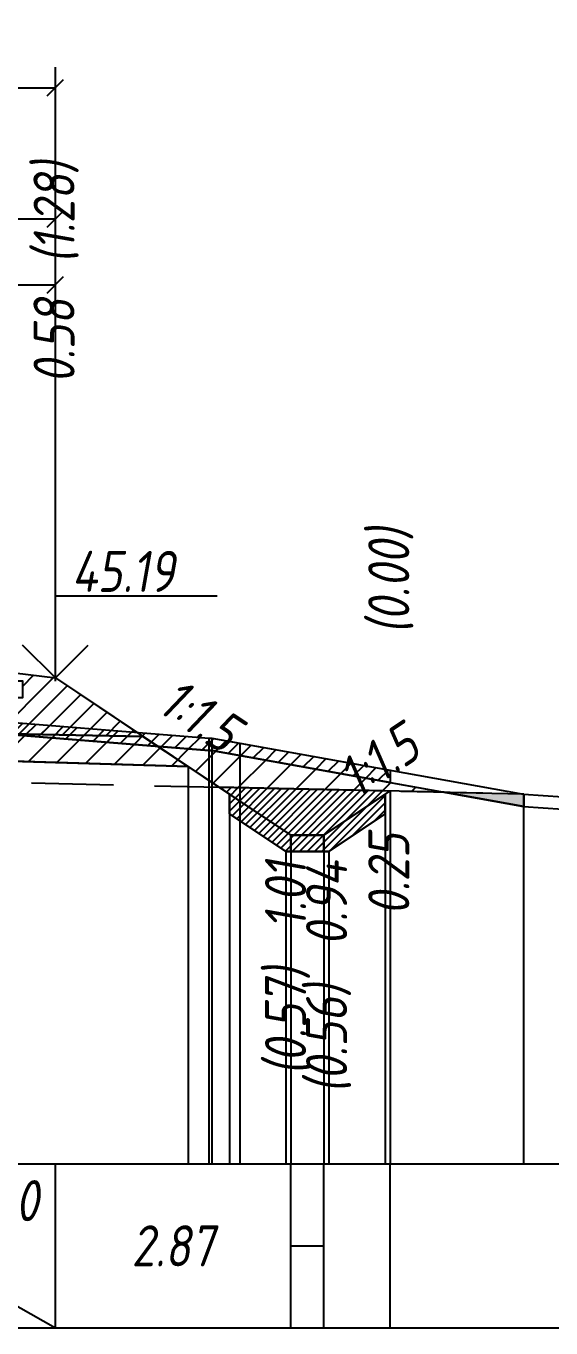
# Model space of a CAD drawing. Extents: x -717 to 1451, y -133302 to 233.
# Drawn here: x 238.3 to 270.2, y -114174 to -114094.7 of the extents above; entities that cross this region are included whole.
import ezdxf
from ezdxf.enums import TextEntityAlignment as Align

# ---------------------------------------------------------------- set-up
doc = ezdxf.new("R2010")
doc.units = 0
doc.linetypes.add('штриховая', pattern=[0.75, 0.5, -0.25])
for name, color, linetype in [('Интерполированный поперечник', 2, 'Continuous'), ('Код_514', 1, 'Continuous'), ('Контур_0', 7, 'Continuous'), ('Контур_2660', 7, 'Continuous'), ('Контур_2665', 7, 'Continuous'), ('Контур_508', 7, 'Continuous'), ('Контур_512', 7, 'Continuous'), ('Контур_513', 7, 'Continuous'), ('Красный поперечник', 1, 'Continuous'), ('Объём_2650', 7, 'Continuous'), ('Объём_2660', 7, 'Continuous'), ('Объём_2661', 7, 'Continuous'), ('Объём_2663', 7, 'Continuous'), ('Объём_2664', 7, 'Continuous'), ('Объём_2665', 7, 'Continuous'), ('Объём_2666', 7, 'Continuous'), ('Откосы', 7, 'Continuous'), ('Отметки покрытия', 7, 'Continuous'), ('Рабочие отметки', 7, 'Continuous'), ('Рабочие отметки доп.', 7, 'Continuous'), ('Таблица', 7, 'Continuous'), ('Уклоны проезжей части', 7, 'Continuous'), ('Черный поперечник', 3, 'Continuous')]:
    doc.layers.add(name, color=color, linetype=linetype)
for name, color, linetype, true_color in [('Контур_2540', 2, 'Continuous', 0xffff00), ('Контур_2562', 3, 'Continuous', 0x00ff00), ('Контур_2570', 7, 'Continuous', 0x80ff00), ('Контур_2583', 3, 'Continuous', 0x00ff00), ('Контур_2584', 3, 'Continuous', 0x00ff00), ('Контур_2736', 4, 'Continuous', 0x00ffff), ('Контур_2737', 4, 'Continuous', 0x00ffff), ('Контур_2738', 4, 'Continuous', 0x00ffff), ('Контур_2739', 4, 'Continuous', 0x00ffff), ('Контур_2741', 4, 'Continuous', 0x00ffff), ('Контур_2742', 4, 'Continuous', 0x00ffff), ('Контур_2743', 4, 'Continuous', 0x00ffff), ('Контур_2744', 7, 'Continuous', 0xa4ffff), ('Контур_2745', 7, 'Continuous', 0xa4ffff), ('Контур_2747', 4, 'Continuous', 0x00ffff), ('Контур_2748', 4, 'Continuous', 0x00ffff), ('Контур_2749', 4, 'Continuous', 0x00ffff), ('Контур_2750', 4, 'Continuous', 0x00ffff), ('Контур_2751', 4, 'Continuous', 0x00ffff), ('Контур_2752', 4, 'Continuous', 0x00ffff), ('Контур_402', 7, 'Continuous', 0xff6464), ('Контур_703', 4, 'Continuous', 0x00ffff), ('Контур_705', 4, 'Continuous', 0x00ffff), ('Контур_707', 4, 'Continuous', 0x00ffff), ('Контур_720', 131, 'Continuous', 0xaaffff), ('Объём_2540', 2, 'Continuous', 0xffff00), ('Объём_2562', 3, 'Continuous', 0x00ff00), ('Объём_2563', 7, 'Continuous', 0xff8000), ('Объём_2570', 7, 'Continuous', 0x80ff00), ('Объём_2583', 3, 'Continuous', 0x00ff00), ('Объём_2584', 3, 'Continuous', 0x00ff00), ('Объём_2593', 3, 'Continuous', 0x00ff00), ('Объём_2597', 3, 'Continuous', 0x00ff00), ('Объём_2600', 7, 'Continuous', 0x808000), ('Объём_2620', 2, 'Continuous', 0xffff00), ('Объём_2746', 2, 'Continuous', 0xffff00)]:
    doc.layers.add(name, color=color, linetype=linetype, true_color=true_color)
doc.styles.get("Standard").update_dxf_attribs({"font": 'txt', "height": 2.5})
doc.styles.add('М', font='romand.shx', dxfattribs={"width": 0.8, "oblique": 10, "height": 2.5})
doc.dimstyles.new('ISO-25', dxfattribs={"dimtxt": 2.5, "dimasz": 2.5, "dimexe": 1.25, "dimexo": 0.625, "dimtad": 1, "dimtxsty": 'Standard', "dimcen": 2.5, "dimadec": 0, "dimazin": 0, "dimtfac": 1, "dimtmove": 0, "dimatfit": 3, "dimfxl": 1, "dimarcsym": 0})

# ---------------------------------------------------------------- blocks, each defined once
blk = doc.blocks.new('_Oblique')
at = {"color": 0, "linetype": 'ByBlock', "lineweight": -2}
blk.add_line((-0.5, -0.5), (0.5, 0.5), dxfattribs=at)
blk = doc.blocks.new('*D3663')
at = {"color": 0, "lineweight": -2, "transparency": 16777216}
for p, q in [((222.549, -114133.921), (222.549, -114109.248)), ((240.049, -114133.871), (240.049, -114109.248)), ((222.549, -114110.498), (240.049, -114110.498))]:
    blk.add_line(p, q, dxfattribs=at)
at = {"layer": 'Defpoints', "color": 0, "transparency": 16777216}
for p in [(240.049, -114110.498), (222.549, -114134.546), (240.049, -114134.496)]:
    blk.add_point(p, dxfattribs=at)
at = {"color": 0, "lineweight": -2, "transparency": 16777216, "rotation": 180}
blk.add_blockref('_Oblique', (222.549, -114110.498), dxfattribs=at)
at = {"color": 0, "lineweight": -2, "transparency": 16777216}
blk.add_blockref('_Oblique', (240.049, -114110.498), dxfattribs=at)
at = {"color": 0, "transparency": 16777216, "insert": (231.299, -114108.385), "char_height": 2.5, "width": 9.58333, "attachment_point": 5, "style": 'М'}
blk.add_mtext('3,50', dxfattribs=at)
blk = doc.blocks.new('*D3668')
at = {"color": 0, "lineweight": -2, "transparency": 16777216}
for p, q in [((208.399, -114133.638), (208.399, -114105.248)), ((240.049, -114134.621), (240.049, -114105.248)), ((240.049, -114106.498), (208.399, -114106.498))]:
    blk.add_line(p, q, dxfattribs=at)
at = {"layer": 'Defpoints', "color": 0, "transparency": 16777216}
for p in [(208.399, -114106.498), (208.399, -114134.263), (240.049, -114135.246)]:
    blk.add_point(p, dxfattribs=at)
at = {"color": 0, "lineweight": -2, "transparency": 16777216, "rotation": 180}
blk.add_blockref('_Oblique', (208.399, -114106.498), dxfattribs=at)
at = {"color": 0, "lineweight": -2, "transparency": 16777216}
blk.add_blockref('_Oblique', (240.049, -114106.498), dxfattribs=at)
at = {"color": 0, "transparency": 16777216, "insert": (231.523, -114104.385), "char_height": 2.5, "width": 10, "attachment_point": 5, "style": 'М'}
blk.add_mtext('6,33', dxfattribs=at)
blk = doc.blocks.new('*D3670')
at = {"color": 0, "lineweight": -2, "transparency": 16777216}
for p, q in [((122.399, -114133.968), (122.399, -114097.248)), ((240.049, -114134.621), (240.049, -114097.248)), ((122.399, -114098.498), (240.049, -114098.498))]:
    blk.add_line(p, q, dxfattribs=at)
at = {"layer": 'Defpoints', "color": 0, "transparency": 16777216}
for p in [(240.049, -114098.498), (122.399, -114134.593), (240.049, -114135.246)]:
    blk.add_point(p, dxfattribs=at)
at = {"color": 0, "lineweight": -2, "transparency": 16777216, "rotation": 180}
blk.add_blockref('_Oblique', (122.399, -114098.498), dxfattribs=at)
at = {"color": 0, "lineweight": -2, "transparency": 16777216}
blk.add_blockref('_Oblique', (240.049, -114098.498), dxfattribs=at)
at = {"color": 0, "transparency": 16777216, "insert": (181.224, -114096.385), "char_height": 2.5, "width": 12.5, "attachment_point": 5, "style": 'М'}
blk.add_mtext('23,53', dxfattribs=at)

msp = doc.modelspace()

# ---------------------------------------------------------------- hatches: boundary and pattern name
at = {"layer": 'Объём_2563'}
h = msp.add_hatch(dxfattribs=at)
h.set_pattern_fill('ANSI31', color=256, scale=0.3)
h.paths.add_polyline_path([(122.399, -114134.53), (126.899, -114134.35), (126.899, -114135.053), (129.399, -114135.053), (129.399, -114136.4), (127.899, -114136.43), (126.981, -114137.349), (117.899, -114137.53)])
h.paths.add_polyline_path([(224.968, -114137.582), (224.049, -114136.663), (222.549, -114136.633), (222.55, -114136.483), (223.948, -114136.485), (223.949, -114135.485), (223.449, -114135.484), (223.449, -114134.67), (226.271, -114134.797), (226.271, -114135.418), (227.671, -114135.418), (227.671, -114134.878), (236.666, -114135.057), (236.666, -114135.624), (238.066, -114135.624), (238.066, -114134.624), (237.566, -114134.624), (237.566, -114134.124), (240.049, -114134.433), (245.385, -114137.99)])
at = {"layer": 'Объём_2570'}
h = msp.add_hatch(dxfattribs=at)
h.set_pattern_fill('ANSI31', color=256, scale=0.2)
h.paths.add_polyline_path([(129.829, -114138.029), (129.329, -114137.279), (129.224, -114137.459), (128.907, -114137.789), (127.168, -114137.927), (107.256, -114138.975), (105, -114138.82), (105, -114138.07), (107.256, -114138.225), (127.168, -114137.177), (128.907, -114137.039), (129.224, -114136.709), (129.329, -114136.529), (129.829, -114137.279)])
h.paths.add_polyline_path([(222.549, -114137.521), (236.806, -114137.861), (237.307, -114137.113), (249.395, -114138.089), (249.582, -114138.091), (260.438, -114140.038), (260.438, -114140.788), (249.582, -114138.841), (249.395, -114138.839), (237.307, -114137.863), (236.806, -114138.611), (222.549, -114138.273)])
at = {"layer": 'Объём_2600'}
h = msp.add_hatch(dxfattribs=at)
h.set_pattern_fill('ANSI31', color=6, scale=0.4)
h.paths.add_polyline_path([(129.829, -114138.029), (129.829, -114138.695), (115.508, -114139.125), (106.582, -114139.125), (106.254, -114138.906), (107.256, -114138.975), (127.168, -114137.927), (128.907, -114137.789), (129.224, -114137.459), (129.329, -114137.279)])
h.paths.add_polyline_path([(250.015, -114141.077), (248.137, -114139.825), (222.549, -114139.057), (222.549, -114138.271), (236.806, -114138.611), (237.307, -114137.863), (249.395, -114138.839), (249.582, -114138.841), (263.736, -114141.381)])
h = msp.add_hatch(dxfattribs=at)
h.set_pattern_fill('HONEY', color=5, scale=0.3)
h.paths.add_polyline_path([(105, -114138.82), (105, -114138.07), (106.254, -114138.906)])
h.paths.add_polyline_path([(268.595, -114141.488), (268.595, -114142.251), (263.736, -114141.381)])
at = {"layer": 'Объём_2620'}
h = msp.add_hatch(dxfattribs=at)
h.set_pattern_fill('ANSI31', color=2, scale=0.1)
h.paths.add_polyline_path([(115.508, -114139.125), (112.045, -114141.433), (110.045, -114141.433), (106.582, -114139.125)])
h.paths.add_polyline_path([(260.438, -114141.308), (260.149, -114141.5), (260.149, -114142.702), (256.702, -114145), (254.097, -114145), (250.649, -114142.702), (250.649, -114141.5), (250.015, -114141.077)])

# ---------------------------------------------------------------- linework, layer by layer
at = {"layer": 'Интерполированный поперечник', "linetype": 'штриховая', "ltscale": 10, "flags": 128}
msp.add_lwpolyline([(111.124, -114138.001), (268.595, -114141.488)], dxfattribs=at)
at = {"layer": 'Код_514'}
for p, q in [((222.549, -114164), (240.049, -114174)), ((240.049, -114174), (240.049, -114164)), ((254.399, -114174), (254.399, -114164)), ((256.399, -114174), (256.399, -114164)), ((260.438, -114174), (260.438, -114164)), ((254.399, -114169), (256.399, -114169))]:
    msp.add_line(p, q, dxfattribs=at)
at = {"layer": 'Контур_0', "flags": 128}
for points in [[(240.049, -114134.433), (250.015, -114141.077), (250.015, -114141.077), (250.015, -114141.077), (250.015, -114141.077), (250.015, -114141.077), (250.015, -114141.077), (250.015, -114141.077), (250.015, -114141.077), (250.015, -114141.077), (250.015, -114141.077), (250.015, -114141.077), (250.015, -114141.077), (250.015, -114141.077), (250.015, -114141.077), (254.399, -114144)], [(240.049, -114134.433), (250.015, -114141.077), (250.015, -114141.077), (250.015, -114141.077), (250.015, -114141.077), (250.015, -114141.077), (250.015, -114141.077), (250.015, -114141.077), (250.015, -114141.077), (250.015, -114141.077), (250.015, -114141.077), (250.015, -114141.077), (250.015, -114141.077), (250.015, -114141.077), (250.015, -114141.077), (254.399, -114144), (256.399, -114144), (260.438, -114141.308), (260.438, -114141.308), (260.438, -114141.308), (260.438, -114141.308), (260.438, -114141.308), (260.438, -114141.308), (260.438, -114141.308), (260.438, -114141.308), (260.438, -114141.308), (260.438, -114141.308), (260.438, -114141.308), (260.438, -114141.308), (260.438, -114141.308)]]:
    msp.add_lwpolyline(points, dxfattribs=at)
at = {"layer": 'Контур_0', "color": 250, "flags": 128}
msp.add_lwpolyline([(222.549, -114136.633), (224.049, -114136.663), (224.968, -114137.582), (245.385, -114137.99)], dxfattribs=at)
at = {"layer": 'Контур_2540', "flags": 128}
msp.add_lwpolyline([(222.549, -114137.533), (245.385, -114137.99), (248.137, -114139.825), (222.549, -114139.057), (222.549, -114137.533), (222.549, -114137.533)], dxfattribs=at)
at = {"layer": 'Контур_2562', "flags": 128}
msp.add_lwpolyline([(240.049, -114134.433), (240.049, -114134.433), (240.049, -114134.433), (240.049, -114134.433), (240.049, -114134.433)], dxfattribs=at)
at = {"layer": 'Контур_2570', "flags": 128}
msp.add_lwpolyline([(222.549, -114138.271), (231.679, -114138.487), (236.806, -114138.611), (237.307, -114137.863), (249.395, -114138.839), (249.582, -114138.841), (251.287, -114139.143), (268.567, -114142.249), (268.567, -114142.249), (276.944, -114142.829), (285.438, -114142.69)], dxfattribs=at)
at = {"layer": 'Контур_2583', "flags": 128}
for points in [[(254.399, -114144), (250.649, -114141.5), (250.649, -114142.702), (254.097, -114145), (254.399, -114145), (254.399, -114144)], [(260.149, -114142.702), (260.149, -114141.5), (256.399, -114144), (256.399, -114145), (256.702, -114145), (260.149, -114142.702)]]:
    msp.add_lwpolyline(points, dxfattribs=at)
at = {"layer": 'Контур_2584', "flags": 128}
msp.add_lwpolyline([(254.399, -114144), (254.399, -114145), (256.399, -114145), (256.399, -114144), (254.399, -114144)], dxfattribs=at)
at = {"layer": 'Контур_2660', "flags": 128}
msp.add_lwpolyline([(222.549, -114139.057), (248.137, -114139.825)], dxfattribs=at)
at = {"layer": 'Контур_2665', "flags": 128}
msp.add_lwpolyline([(240.049, -114134.433), (240.049, -114134.433)], dxfattribs=at)
at = {"layer": 'Контур_2736', "flags": 128}
for points in [[(240.049, -114134.433), (250.015, -114141.077)], [(250.015, -114141.077), (254.399, -114144)]]:
    msp.add_lwpolyline(points, dxfattribs=at)
at = {"layer": 'Контур_2737', "flags": 128}
msp.add_lwpolyline([(250.015, -114141.077), (250.015, -114141.077)], dxfattribs=at)
at = {"layer": 'Контур_2738', "flags": 128}
msp.add_lwpolyline([(250.015, -114141.077), (250.015, -114141.077)], dxfattribs=at)
at = {"layer": 'Контур_2739', "flags": 128}
msp.add_lwpolyline([(250.015, -114141.077), (250.015, -114141.077)], dxfattribs=at)
at = {"layer": 'Контур_2741', "flags": 128}
msp.add_lwpolyline([(260.438, -114141.308), (260.438, -114141.308)], dxfattribs=at)
at = {"layer": 'Контур_2742', "flags": 128}
msp.add_lwpolyline([(260.438, -114141.308), (260.438, -114141.308)], dxfattribs=at)
at = {"layer": 'Контур_2743', "flags": 128}
msp.add_lwpolyline([(260.438, -114141.308), (260.438, -114141.308)], dxfattribs=at)
at = {"layer": 'Контур_2744', "flags": 128}
msp.add_lwpolyline([(260.438, -114141.308), (260.438, -114141.308)], dxfattribs=at)
msp.add_lwpolyline([(260.438, -114141.308), (260.438, -114141.308)], dxfattribs=at)
msp.add_lwpolyline([(260.438, -114141.308), (260.438, -114141.308)], dxfattribs=at)
msp.add_lwpolyline([(260.438, -114141.308), (260.438, -114141.308)], dxfattribs=at)
msp.add_lwpolyline([(260.438, -114141.308), (260.438, -114141.308)], dxfattribs=at)
msp.add_lwpolyline([(260.438, -114141.308), (260.438, -114141.308)], dxfattribs=at)
at = {"layer": 'Контур_2745', "flags": 128}
msp.add_lwpolyline([(250.015, -114141.077), (250.015, -114141.077)], dxfattribs=at)
msp.add_lwpolyline([(250.015, -114141.077), (250.015, -114141.077)], dxfattribs=at)
msp.add_lwpolyline([(250.015, -114141.077), (250.015, -114141.077)], dxfattribs=at)
msp.add_lwpolyline([(250.015, -114141.077), (250.015, -114141.077)], dxfattribs=at)
msp.add_lwpolyline([(250.015, -114141.077), (250.015, -114141.077)], dxfattribs=at)
msp.add_lwpolyline([(250.015, -114141.077), (250.015, -114141.077)], dxfattribs=at)
at = {"layer": 'Контур_2747', "flags": 128}
msp.add_lwpolyline([(250.015, -114141.077), (250.015, -114141.077)], dxfattribs=at)
at = {"layer": 'Контур_2748', "flags": 128}
msp.add_lwpolyline([(250.015, -114141.077), (250.015, -114141.077)], dxfattribs=at)
at = {"layer": 'Контур_2749', "flags": 128}
msp.add_lwpolyline([(250.015, -114141.077), (250.015, -114141.077)], dxfattribs=at)
at = {"layer": 'Контур_2750', "flags": 128}
msp.add_lwpolyline([(260.438, -114141.308), (260.438, -114141.308)], dxfattribs=at)
at = {"layer": 'Контур_2751', "flags": 128}
msp.add_lwpolyline([(260.438, -114141.308), (260.438, -114141.308)], dxfattribs=at)
at = {"layer": 'Контур_2752', "flags": 128}
msp.add_lwpolyline([(260.438, -114141.308), (260.438, -114141.308)], dxfattribs=at)
at = {"layer": 'Контур_402', "flags": 128}
msp.add_lwpolyline([(115.508, -114139.125), (129.829, -114138.695), (129.829, -114137.279), (150.113, -114136.718), (170.149, -114136.396), (173.002, -114136.35), (222.549, -114137.521), (222.549, -114139.057), (248.137, -114139.825)], dxfattribs=at)
at = {"layer": 'Контур_508', "flags": 128}
msp.add_lwpolyline([(105, -114138.07), (110.045, -114141.433), (112.045, -114141.433), (115.508, -114139.125), (129.829, -114138.695), (129.829, -114137.279), (150.113, -114136.718), (170.149, -114136.396), (173.002, -114136.35), (222.549, -114137.521), (222.549, -114139.057), (248.137, -114139.825), (250.649, -114141.5), (250.649, -114142.702), (254.097, -114145), (254.399, -114145), (256.399, -114145), (256.702, -114145), (260.149, -114142.702), (260.149, -114141.5), (260.438, -114141.308)], dxfattribs=at)
at = {"layer": 'Контур_512', "flags": 128}
msp.add_lwpolyline([(222.549, -114139.057), (248.137, -114139.825), (250.649, -114141.5), (250.649, -114142.702), (254.097, -114145), (254.399, -114145), (256.399, -114145), (256.702, -114145), (260.149, -114142.702), (260.149, -114141.5), (260.438, -114141.308)], dxfattribs=at)
at = {"layer": 'Контур_513', "flags": 128}
msp.add_lwpolyline([(105, -114138.07), (110.045, -114141.433), (112.045, -114141.433), (115.508, -114139.125), (129.829, -114138.695), (129.829, -114137.279), (150.113, -114136.718), (170.149, -114136.396), (173.002, -114136.35), (222.549, -114137.521), (222.549, -114139.057), (248.137, -114139.825), (250.649, -114141.5), (250.649, -114142.702), (254.097, -114145), (254.399, -114145), (256.399, -114145), (256.702, -114145), (260.149, -114142.702), (260.149, -114141.5), (260.438, -114141.308)], dxfattribs=at)
at = {"layer": 'Контур_703', "flags": 128}
msp.add_lwpolyline([(240.049, -114134.433), (250.015, -114141.077)], dxfattribs=at)
at = {"layer": 'Контур_705', "flags": 128}
msp.add_lwpolyline([(250.015, -114141.077), (250.015, -114141.077)], dxfattribs=at)
at = {"layer": 'Контур_707', "flags": 128}
msp.add_lwpolyline([(256.399, -114144), (260.438, -114141.308)], dxfattribs=at)
at = {"layer": 'Контур_720', "flags": 128}
msp.add_lwpolyline([(254.399, -114144), (256.399, -114144)], dxfattribs=at)
at = {"layer": 'Красный поперечник'}
for p, q in [((240.049, -114134.433), (254.399, -114144)), ((248.137, -114139.825), (248.137, -114164)), ((250.649, -114141.5), (250.649, -114164)), ((256.399, -114144), (260.438, -114141.308)), ((260.149, -114141.5), (260.149, -114164)), ((260.438, -114141.308), (260.438, -114164)), ((250.649, -114142.702), (250.649, -114164)), ((260.149, -114142.702), (260.149, -114164)), ((254.399, -114144), (256.399, -114144)), ((254.097, -114145), (254.097, -114164)), ((254.399, -114145), (254.399, -114164)), ((256.399, -114145), (256.399, -114164)), ((256.702, -114145), (256.702, -114164))]:
    msp.add_line(p, q, dxfattribs=at)
at = {"layer": 'Объём_2540', "flags": 128}
msp.add_lwpolyline([(222.549, -114137.533), (245.385, -114137.99), (248.137, -114139.825), (222.549, -114139.057), (222.549, -114137.533), (222.549, -114137.533)], dxfattribs=at)
msp.add_lwpolyline([(222.549, -114137.533), (245.385, -114137.99), (248.137, -114139.825), (222.549, -114139.057), (222.549, -114137.533), (222.549, -114137.533)], dxfattribs=at)
at = {"layer": 'Объём_2562', "flags": 128}
msp.add_lwpolyline([(240.049, -114134.433), (240.049, -114134.433), (240.049, -114134.433), (240.049, -114134.433), (240.049, -114134.433)], dxfattribs=at)
msp.add_lwpolyline([(240.049, -114134.433), (240.049, -114134.433), (240.049, -114134.433), (240.049, -114134.433), (240.049, -114134.433)], dxfattribs=at)
at = {"layer": 'Объём_2563', "color": 250, "flags": 128}
msp.add_lwpolyline([(224.968, -114137.582), (224.049, -114136.663), (222.549, -114136.633), (222.55, -114136.483), (223.948, -114136.485), (223.949, -114135.485), (223.449, -114135.484), (223.449, -114134.67), (226.271, -114134.797), (226.271, -114135.418), (227.671, -114135.418), (227.671, -114134.878), (236.666, -114135.057), (236.666, -114135.624), (238.066, -114135.624), (238.066, -114134.624), (237.566, -114134.624), (237.566, -114134.124), (240.049, -114134.433), (245.385, -114137.99), (224.968, -114137.582), (224.968, -114137.582)], dxfattribs=at)
at = {"layer": 'Объём_2570', "flags": 128}
msp.add_lwpolyline([(222.549, -114137.521), (236.806, -114137.861), (237.307, -114137.113), (249.395, -114138.089), (249.582, -114138.091), (260.438, -114140.038), (260.438, -114140.788), (260.438, -114140.788), (260.438, -114140.788), (249.582, -114138.841), (249.395, -114138.839), (237.307, -114137.863), (236.806, -114138.611), (222.549, -114138.273), (222.549, -114137.521)], dxfattribs=at)
at = {"layer": 'Объём_2583', "flags": 128}
for points in [[(254.399, -114144), (250.649, -114141.5), (250.649, -114142.702), (254.097, -114145), (254.399, -114145), (254.399, -114144)], [(254.399, -114144), (250.649, -114141.5), (250.649, -114142.702), (254.097, -114145), (254.399, -114145), (254.399, -114144)], [(260.149, -114142.702), (260.149, -114141.5), (256.399, -114144), (256.399, -114145), (256.702, -114145), (260.149, -114142.702)], [(260.149, -114142.702), (260.149, -114141.5), (256.399, -114144), (256.399, -114145), (256.702, -114145), (260.149, -114142.702)]]:
    msp.add_lwpolyline(points, dxfattribs=at)
at = {"layer": 'Объём_2584', "flags": 128}
msp.add_lwpolyline([(254.399, -114144), (254.399, -114145), (256.399, -114145), (256.399, -114144), (254.399, -114144)], dxfattribs=at)
msp.add_lwpolyline([(254.399, -114144), (254.399, -114145), (256.399, -114145), (256.399, -114144), (254.399, -114144)], dxfattribs=at)
at = {"layer": 'Объём_2593', "flags": 128}
for points in [[(250.649, -114141.5), (254.399, -114144)], [(250.649, -114141.5), (254.399, -114144)], [(256.399, -114144), (260.149, -114141.5)], [(256.399, -114144), (260.149, -114141.5)]]:
    msp.add_lwpolyline(points, dxfattribs=at)
at = {"layer": 'Объём_2597', "flags": 128}
msp.add_lwpolyline([(254.399, -114144), (256.399, -114144)], dxfattribs=at)
msp.add_lwpolyline([(254.399, -114144), (256.399, -114144)], dxfattribs=at)
at = {"layer": 'Объём_2600', "flags": 128}
msp.add_lwpolyline([(268.595, -114141.488), (268.595, -114142.251), (263.736, -114141.381), (268.595, -114141.488), (268.595, -114141.488)], dxfattribs=at)
at = {"layer": 'Объём_2600', "color": 5, "flags": 128}
msp.add_lwpolyline([(268.595, -114141.488), (268.595, -114142.251), (263.736, -114141.381), (268.595, -114141.488), (268.595, -114141.488)], dxfattribs=at)
at = {"layer": 'Объём_2620', "flags": 128}
msp.add_lwpolyline([(260.438, -114141.308), (260.149, -114141.5), (260.149, -114142.702), (256.702, -114145), (254.097, -114145), (250.649, -114142.702), (250.649, -114141.5), (250.015, -114141.077), (260.438, -114141.308), (260.438, -114141.308)], dxfattribs=at)
msp.add_lwpolyline([(260.438, -114141.308), (260.149, -114141.5), (260.149, -114142.702), (256.702, -114145), (254.097, -114145), (250.649, -114142.702), (250.649, -114141.5), (250.015, -114141.077), (260.438, -114141.308), (260.438, -114141.308)], dxfattribs=at)
at = {"layer": 'Объём_2650', "flags": 128}
msp.add_lwpolyline([(250.015, -114141.077), (248.137, -114139.825), (222.549, -114139.057), (222.549, -114138.271), (236.806, -114138.611), (237.307, -114137.863), (249.395, -114138.839), (249.582, -114138.841), (263.736, -114141.381), (250.015, -114141.077), (250.015, -114141.077)], dxfattribs=at)
at = {"layer": 'Объём_2650', "color": 6, "flags": 128}
msp.add_lwpolyline([(250.015, -114141.077), (248.137, -114139.825), (222.549, -114139.057), (222.549, -114138.271), (236.806, -114138.611), (237.307, -114137.863), (249.395, -114138.839), (249.582, -114138.841), (263.736, -114141.381), (250.015, -114141.077), (250.015, -114141.077)], dxfattribs=at)
at = {"layer": 'Объём_2660', "flags": 128}
msp.add_lwpolyline([(222.549, -114139.057), (248.137, -114139.825)], dxfattribs=at)
msp.add_lwpolyline([(222.549, -114139.057), (248.137, -114139.825)], dxfattribs=at)
at = {"layer": 'Объём_2661', "flags": 128}
msp.add_lwpolyline([(240.049, -114134.433), (250.015, -114141.077)], dxfattribs=at)
msp.add_lwpolyline([(240.049, -114134.433), (250.015, -114141.077)], dxfattribs=at)
at = {"layer": 'Объём_2663', "flags": 128}
for points in [[(250.015, -114141.077), (254.399, -114144)], [(250.015, -114141.077), (254.399, -114144)], [(256.399, -114144), (260.438, -114141.308)], [(256.399, -114144), (260.438, -114141.308)]]:
    msp.add_lwpolyline(points, dxfattribs=at)
at = {"layer": 'Объём_2664', "flags": 128}
msp.add_lwpolyline([(254.399, -114144), (256.399, -114144)], dxfattribs=at)
msp.add_lwpolyline([(254.399, -114144), (256.399, -114144)], dxfattribs=at)
at = {"layer": 'Объём_2665', "flags": 128}
msp.add_lwpolyline([(240.049, -114134.433), (240.049, -114134.433)], dxfattribs=at)
msp.add_lwpolyline([(240.049, -114134.433), (240.049, -114134.433)], dxfattribs=at)
at = {"layer": 'Объём_2666', "flags": 128}
msp.add_lwpolyline([(240.049, -114134.433), (250.015, -114141.077)], dxfattribs=at)
msp.add_lwpolyline([(240.049, -114134.433), (250.015, -114141.077)], dxfattribs=at)
at = {"layer": 'Объём_2746', "flags": 128}
for points in [[(237.307, -114137.863), (246.28, -114138.587), (248.137, -114139.825), (236.806, -114139.485), (236.806, -114138.611), (237.307, -114137.863), (237.307, -114137.863)], [(237.307, -114137.863), (246.28, -114138.587), (248.137, -114139.825), (236.806, -114139.485), (236.806, -114138.611), (237.307, -114137.863), (237.307, -114137.863)], [(256.702, -114145), (254.097, -114145), (250.649, -114142.702), (250.649, -114141.5), (254.399, -114144), (256.399, -114144), (260.149, -114141.5), (260.149, -114142.702), (256.702, -114145), (256.702, -114145)], [(256.702, -114145), (254.097, -114145), (250.649, -114142.702), (250.649, -114141.5), (254.399, -114144), (256.399, -114144), (260.149, -114141.5), (260.149, -114142.702), (256.702, -114145), (256.702, -114145)]]:
    msp.add_lwpolyline(points, dxfattribs=at)
at = {"layer": 'Отметки покрытия', "color": 1}
for p, q in [((240.049, -114134.433), (240.049, -114129.433)), ((240.049, -114129.433), (249.901, -114129.433)), ((240.049, -114134.433), (238.049, -114132.433)), ((240.049, -114134.433), (242.049, -114132.433))]:
    msp.add_line(p, q, dxfattribs=at)
at = {"layer": 'Таблица'}
for p, q in [((80, -114164), (285.438, -114164)), ((80, -114174), (285.438, -114174))]:
    msp.add_line(p, q, dxfattribs=at)
at = {"layer": 'Черный поперечник', "color": 7}
for p, q in [((249.395, -114138.089), (249.395, -114164)), ((249.582, -114138.091), (249.582, -114164)), ((251.287, -114138.393), (251.287, -114164)), ((268.567, -114141.499), (268.567, -114164))]:
    msp.add_line(p, q, dxfattribs=at)
at = {"layer": 'Черный поперечник', "flags": 128}
msp.add_lwpolyline([(222.549, -114137.521), (231.679, -114137.737), (236.806, -114137.861), (237.307, -114137.113), (249.395, -114138.089), (249.582, -114138.091), (251.287, -114138.393), (268.567, -114141.499), (276.944, -114142.079), (285.438, -114141.94)], dxfattribs=at)

# ---------------------------------------------------------------- texts
at = {"layer": 'Код_514', "style": 'М', "oblique": 10, "width": 0.8}
msp.add_text('40.00', height=2.5, dxfattribs=at).set_placement((239.049, -114165), align=Align.TOP_RIGHT)
msp.add_text('2.87', height=2.5, dxfattribs=at).set_placement((247.224, -114169), align=Align.MIDDLE_CENTER)
at = {"layer": 'Откосы', "color": 1, "style": 'М', "oblique": 10, "width": 0.8}
for rotation, p in [(326.30994, (247.779, -114138.385)), (33.69007, (260.87, -114141.106))]:
    msp.add_text('1:1.5', height=2.5, rotation=rotation, dxfattribs=at).set_placement(p, align=Align.BOTTOM_CENTER)
at = {"layer": 'Отметки покрытия', "color": 1, "style": 'М', "oblique": 10, "width": 0.8}
msp.add_text('45.19', height=2.5, dxfattribs=at).set_placement((241.049, -114129.942), align=Align.BOTTOM_LEFT)
at = {"layer": 'Рабочие отметки', "color": 1, "style": 'М', "oblique": 10, "width": 0.8}
msp.add_text('0.58', height=2.5, rotation=90, dxfattribs=at).set_placement((239.971, -114116.483), align=Align.MIDDLE_LEFT)
for s, p in [('0.25', (260.36, -114143.884)), ('1.01', (254.071, -114145.575)), ('0.94', (256.571, -114145.575))]:
    msp.add_text(s, height=2.5, rotation=90, dxfattribs=at).set_placement(p, align=Align.MIDDLE_RIGHT)
at = {"layer": 'Рабочие отметки доп.', "color": 1, "style": 'М', "oblique": 10, "width": 0.8}
for s, p in [('(1.28)', (239.971, -114109.183)), ('(0.00)', (260.36, -114131.739))]:
    msp.add_text(s, height=2.5, rotation=90, dxfattribs=at).set_placement(p, align=Align.MIDDLE_LEFT)
for s, p in [('(0.57)', (254.071, -114152.025)), ('(0.56)', (256.571, -114153.075))]:
    msp.add_text(s, height=2.5, rotation=90, dxfattribs=at).set_placement(p, align=Align.MIDDLE_RIGHT)
at = {"layer": 'Уклоны проезжей части', "color": 1, "style": 'М', "oblique": 10, "width": 0.8}
for rotation, p in [(326.30994, (247.779, -114138.385)), (33.69007, (260.87, -114141.106))]:
    msp.add_text('1:1.5', height=2.5, rotation=rotation, dxfattribs=at).set_placement(p, align=Align.BOTTOM_CENTER)

# ---------------------------------------------------------------- dimensions: what is measured, and where the dimension line sits
at = {"color": 5}
for base, p1, p2, picture, middle in [((240.049, -114098.498), (122.399, -114134.593), (240.049, -114135.246), '*D3670', (181.224, -114096.385)), ((240.049, -114110.498), (222.549, -114134.546), (240.049, -114134.496), '*D3663', (231.299, -114108.385))]:
    dim = msp.add_linear_dim(base=base, p1=p1, p2=p2, angle=180, dimstyle='ISO-25', override={"dimasz": 1, "dimlfac": 0.2, "dimzin": 0, "dimtxsty": 'М', "dimblk1": 'Oblique', "dimblk2": 'Oblique', "dimsah": 1}, dxfattribs=at)
    dim.commit()
    dim.dimension.update_dxf_attribs({"geometry": picture, "text_midpoint": middle})
dim = msp.add_linear_dim(base=(208.399, -114106.498), p1=(240.049, -114135.246), p2=(208.399, -114134.263), dimstyle='ISO-25', override={"dimasz": 1, "dimlfac": 0.2, "dimzin": 0, "dimtxsty": 'М', "dimblk1": 'Oblique', "dimblk2": 'Oblique', "dimsah": 1}, dxfattribs=at)
dim.commit()
dim.dimension.update_dxf_attribs({"geometry": '*D3668', "text_midpoint": (231.523, -114106.498), "dimtype": 160})

doc.saveas('drawing.dxf')
